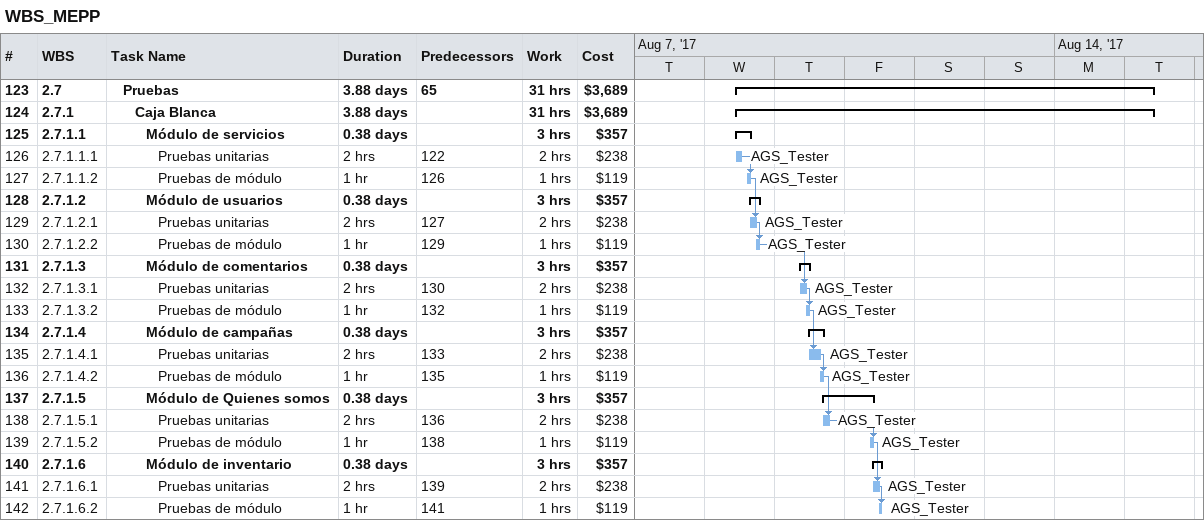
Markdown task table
WBS_MEPP

| ID | WBS | Task | Duration | Start | Finish | Predecessors | Resources | Work (h) | Cost ($) |
|---|---|---|---|---|---|---|---|---|---|
| 123 | 2.7 | **Pruebas** | 3.88d | 2017-08-09 | 2017-08-15 | 65 |  | 31 | 3689 |
| 124 | 2.7.1 | **Caja Blanca** | 3.88d | 2017-08-09 | 2017-08-15 |  |  | 31 | 3689 |
| 125 | 2.7.1.1 | **Módulo de servicios** | 0.38d | 2017-08-09 | 2017-08-09 |  |  | 3 | 357 |
| 126 | 2.7.1.1.1 | Pruebas unitarias | 2h | 2017-08-09 | 2017-08-09 | 122 | AGS_Tester | 2 | 238 |
| 127 | 2.7.1.1.2 | Pruebas de módulo | 1h | 2017-08-09 | 2017-08-09 | 126 | AGS_Tester | 1 | 119 |
| 128 | 2.7.1.2 | **Módulo de usuarios** | 0.38d | 2017-08-09 | 2017-08-09 |  |  | 3 | 357 |
| 129 | 2.7.1.2.1 | Pruebas unitarias | 2h | 2017-08-09 | 2017-08-09 | 127 | AGS_Tester | 2 | 238 |
| 130 | 2.7.1.2.2 | Pruebas de módulo | 1h | 2017-08-09 | 2017-08-09 | 129 | AGS_Tester | 1 | 119 |
| 131 | 2.7.1.3 | **Módulo de comentarios** | 0.38d | 2017-08-10 | 2017-08-10 |  |  | 3 | 357 |
| 132 | 2.7.1.3.1 | Pruebas unitarias | 2h | 2017-08-10 | 2017-08-10 | 130 | AGS_Tester | 2 | 238 |
| 133 | 2.7.1.3.2 | Pruebas de módulo | 1h | 2017-08-10 | 2017-08-10 | 132 | AGS_Tester | 1 | 119 |
| 134 | 2.7.1.4 | **Módulo de campañas** | 0.38d | 2017-08-10 | 2017-08-10 |  |  | 3 | 357 |
| 135 | 2.7.1.4.1 | Pruebas unitarias | 2h | 2017-08-10 | 2017-08-10 | 133 | AGS_Tester | 2 | 238 |
| 136 | 2.7.1.4.2 | Pruebas de módulo | 1h | 2017-08-10 | 2017-08-10 | 135 | AGS_Tester | 1 | 119 |
| 137 | 2.7.1.5 | **Módulo de Quienes somos** | 0.38d | 2017-08-10 | 2017-08-11 |  |  | 3 | 357 |
| 138 | 2.7.1.5.1 | Pruebas unitarias | 2h | 2017-08-10 | 2017-08-10 | 136 | AGS_Tester | 2 | 238 |
| 139 | 2.7.1.5.2 | Pruebas de módulo | 1h | 2017-08-11 | 2017-08-11 | 138 | AGS_Tester | 1 | 119 |
| 140 | 2.7.1.6 | **Módulo de inventario** | 0.38d | 2017-08-11 | 2017-08-11 |  |  | 3 | 357 |
| 141 | 2.7.1.6.1 | Pruebas unitarias | 2h | 2017-08-11 | 2017-08-11 | 139 | AGS_Tester | 2 | 238 |
| 142 | 2.7.1.6.2 | Pruebas de módulo | 1h | 2017-08-11 | 2017-08-11 | 141 | AGS_Tester | 1 | 119 |
